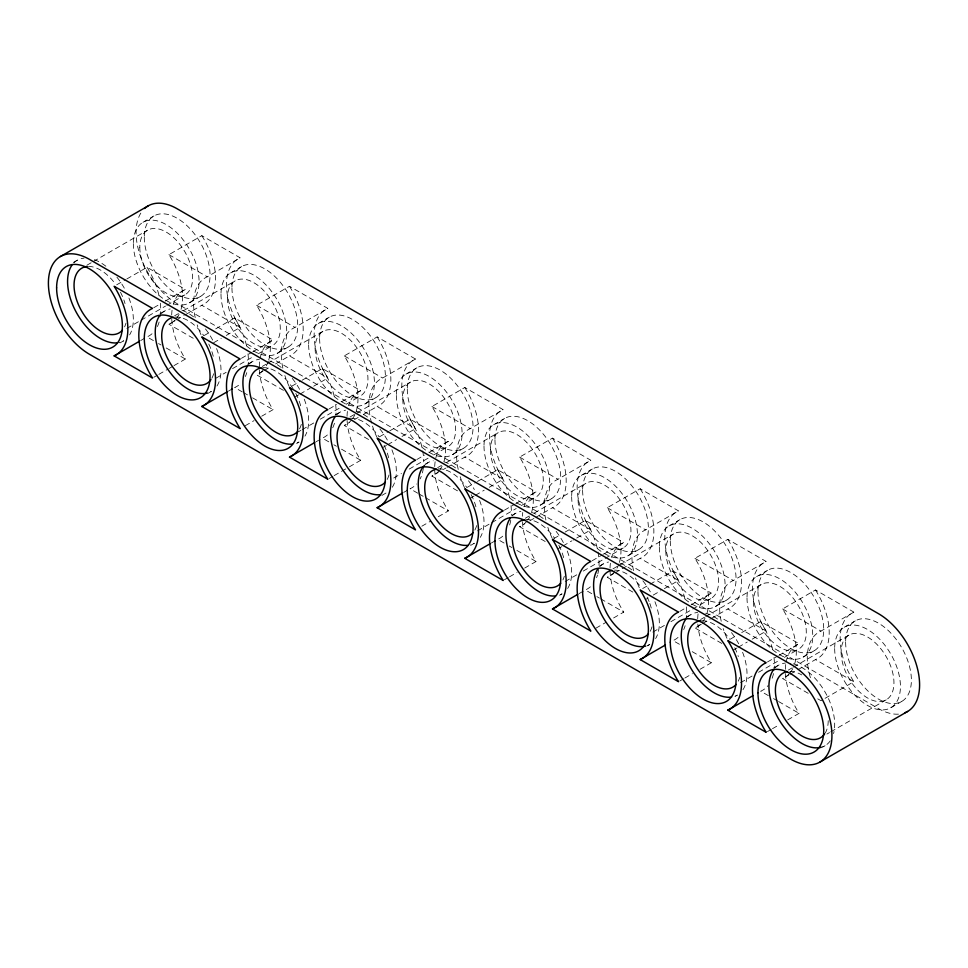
<?xml version="1.0" encoding="UTF-8"?>
<svg xmlns="http://www.w3.org/2000/svg" width="968" height="968" viewBox="0 0 968 968"><rect width="100%" height="100%" fill="white"/><g stroke="black" fill="none" stroke-linecap="round" stroke-linejoin="round"><path stroke-width="0.73" stroke-dasharray="4.84 3.63" d="M73.556 262.364L77.21 260.259M142.962 222.301L153.912 215.973M86.938 265.196L92.093 262.219M93.376 261.481L147.523 230.215M116.68 284.822L125.525 279.716M126.796 278.99L147.027 267.301L185.384 289.444A56.567 32.658 60 0 0 173.284 304.303M181.04 309.385A56.567 32.658 60 0 0 168.94 254.657L201.816 235.672L240.173 257.815A56.567 32.658 60 0 0 240.173 327.414L226.27 335.436M153.767 307.703L160.095 304.049M165.153 301.133L185.384 289.444M195.209 317.577A56.567 32.658 60 0 1 207.297 276.8L240.173 257.815M126.868 328.406L139.755 320.952M141.05 320.214L165.54 306.07M166.835 305.331L184.876 294.901M159.998 313.68L164.875 310.873M230.626 272.916L241.589 266.587M120.044 342.89L123.698 340.784A46.488 26.838 60 0 1 118.35 342.696M189.45 302.827L200.412 296.498M174.603 315.81L178.475 313.584M183.63 310.607L235.2 280.829M140.699 340.554L143.228 339.09M193.237 338.268L168.94 324.244L175.268 320.602M176.527 319.864L184.114 315.483M185.384 314.757L201.816 305.271L240.173 327.414M204.345 335.436L210.673 331.794M215.731 328.866L234.692 317.915L273.049 340.058A56.567 32.658 60 0 0 259.351 366.957M268.705 360.011A56.567 32.658 60 0 0 256.617 305.271L289.493 286.286L327.837 308.429A56.567 32.658 60 0 0 327.837 378.028L311.406 387.515M153.767 377.29L157.566 375.112M158.825 374.374L167.682 369.268M168.94 368.542L172.74 366.352M173.998 365.614L185.384 359.043A56.567 32.658 60 0 1 171.699 317.661M213.626 342.745L221.212 338.364M241.443 358.317L251.559 352.473M252.817 351.747L273.049 340.058M282.874 368.191A56.567 32.658 60 0 1 294.962 327.414L327.837 308.429M215.816 378.27L226.137 372.317M232.574 368.59L253.205 356.684M258.359 353.707L272.54 345.516M247.675 364.295L252.539 361.488M318.291 323.53L329.253 317.201M207.709 393.504L211.363 391.399A46.488 26.838 60 0 1 207.442 393.008M277.114 353.441L288.077 347.113M262.267 366.424L266.139 364.198M267.422 363.448L322.864 331.443M228.375 391.169L232.163 388.979M283.455 390.358L256.617 374.858L262.933 371.216M264.203 370.478L270.52 366.836M275.577 363.907L289.493 355.885L327.837 378.028M292.021 386.05L300.866 380.944M302.137 380.218L322.368 368.53L360.713 390.685A56.567 32.658 60 0 0 348.625 405.531M352.425 418.866A56.567 32.658 60 0 0 344.281 355.885L377.157 336.9L415.514 359.043A56.567 32.658 60 0 0 415.514 428.642L401.599 436.677M245.231 425.726L254.088 420.608M261.675 416.228L273.049 409.658A56.567 32.658 60 0 1 259.363 368.276M294.962 397.001L298.761 394.811M300.019 394.085L310.135 388.241M329.108 408.932L336.695 404.551M341.752 401.623L360.713 390.685M371.639 423.161A56.567 32.658 60 0 1 382.638 378.028L415.514 359.043M298.325 431.861L300.915 430.373M302.197 429.635L315.096 422.193M320.251 419.204L340.881 407.298M346.036 404.321L360.217 396.13M335.339 414.909L340.216 412.102M405.967 374.144L416.918 367.816M296.595 443.417L299.039 442.013A46.488 26.838 60 0 1 293.691 443.925M364.791 404.055L375.741 397.727M349.944 417.039L410.529 382.058M316.04 441.783L318.569 440.319M368.566 439.496L344.281 425.472L349.339 422.556M354.397 419.64L358.184 417.45M363.242 414.522L377.157 406.499L415.514 428.642M379.686 436.665L388.531 431.559M389.801 430.833L410.033 419.144L448.39 441.299A56.567 32.658 60 0 0 434.692 468.185M444.034 461.24A56.567 32.658 60 0 0 431.946 406.499L464.821 387.515L503.178 409.658A56.567 32.658 60 0 0 503.178 479.257L489.264 487.291M329.108 478.531L332.895 476.341M334.166 475.603L348.069 467.58M349.339 466.842L360.713 460.272A56.567 32.658 60 0 1 347.04 418.89M382.638 447.615L386.426 445.425M387.696 444.699L396.541 439.593M416.772 459.546L424.359 455.166M429.417 452.25L448.39 441.299M458.215 469.419A56.567 32.658 60 0 1 470.303 428.642L503.178 409.658M393.734 478.01L401.466 473.546M409.21 469.081L428.546 457.912M433.7 454.936L447.881 446.756M425.448 464.12L427.88 462.716M493.632 424.758L504.582 418.43M381.828 495.447L386.704 492.627A46.488 26.838 60 0 1 384.151 493.813M452.455 454.67L463.418 448.341M437.609 467.653L441.469 465.426M446.635 462.45L498.205 432.672M403.704 492.397L407.504 490.207M457.513 490.849L431.946 476.087L438.274 472.444M443.332 469.516L445.861 468.064M447.119 467.326L464.821 457.114L503.178 479.257M467.35 487.279L476.208 482.173M477.466 481.447L497.697 469.758L536.054 491.913A56.567 32.658 60 0 0 523.966 506.76M531.71 511.854A56.567 32.658 60 0 0 519.61 457.114L552.486 438.129L590.843 460.272A56.567 32.658 60 0 0 590.843 529.871L573.141 540.096M421.83 526.217L430.687 521.111M438.274 516.731L448.39 510.886A56.567 32.658 60 0 1 434.705 469.504M470.303 498.242L474.09 496.052M475.361 495.314L484.206 490.207M504.437 510.16L514.553 504.316M515.823 503.59L536.054 491.913M545.879 520.034A56.567 32.658 60 0 1 557.967 479.257L590.843 460.272M477.539 530.863L490.425 523.422M491.72 522.672L516.21 508.527M521.365 505.55L535.546 497.37M511.89 515.436L515.545 513.33M581.296 475.373L592.259 469.044M470.714 545.359L474.368 543.242A46.488 26.838 60 0 1 470.448 544.851M540.12 505.284L551.082 498.956M525.273 518.267L529.145 516.041M534.3 513.064L585.87 483.286M491.381 543.012L493.91 541.548M545.19 541.475L519.61 526.701L524.668 523.785M529.726 520.869L534.784 517.941M536.054 517.214L552.486 507.728L590.843 529.871M553.756 538.631L560.073 534.977M565.13 532.061L585.362 520.385L623.719 542.528A56.567 32.658 60 0 0 611.631 557.374M619.375 562.469A56.567 32.658 60 0 0 607.287 507.728L640.163 488.743L678.507 510.886A56.567 32.658 60 0 0 678.507 580.485L662.076 589.972M504.437 579.759L508.236 577.569M509.495 576.831L517.081 572.451M524.668 568.071L536.054 561.5A56.567 32.658 60 0 1 522.369 520.119M557.967 548.856L561.767 546.666M563.025 545.928L571.882 540.822M592.114 560.774L602.229 554.93M603.487 554.204L623.719 542.528M633.544 570.648A56.567 32.658 60 0 1 645.632 529.871L678.507 510.886M565.203 581.478L576.807 574.774M583.256 571.059L603.875 559.141M605.169 558.403L623.223 547.985M599.567 566.05L603.209 563.945M668.961 525.987L679.923 519.659M559.601 595.26L562.033 593.856A46.488 26.838 60 0 1 556.685 595.768M627.784 555.898L638.747 549.57M612.938 568.881L618.104 565.905M619.387 565.167L673.534 533.9M579.045 593.626L582.833 591.436M632.854 592.089L607.287 577.315L613.603 573.673M614.874 572.947L640.163 558.342L678.507 580.485M642.691 588.52L673.038 570.999L711.383 593.142A56.567 32.658 60 0 0 699.295 607.989M707.039 613.083A56.567 32.658 60 0 0 694.951 558.342L727.827 539.357L766.184 561.5A56.567 32.658 60 0 0 766.184 631.1L752.269 639.134M595.901 628.184L606.016 622.339M613.603 617.959L623.719 612.115A56.567 32.658 60 0 1 610.021 569.414M645.632 599.47L648.161 598.006M653.219 595.09L660.805 590.71M679.778 611.389L686.094 607.735M691.152 604.818L711.383 593.142M721.22 621.262A56.567 32.658 60 0 1 733.308 580.485L766.184 561.5M652.868 632.092L664.471 625.389M670.921 621.674L691.551 609.755M692.834 609.017L710.887 598.599M686.01 617.366L690.886 614.559M756.637 576.601L767.588 570.273M647.277 645.874L649.71 644.47A46.488 26.838 60 0 1 647.156 645.656M715.461 606.512L726.411 600.184M700.614 619.496L704.474 617.269M705.769 616.519L761.199 584.515M721.801 643.442L694.951 627.942L701.268 624.287M702.538 623.561L710.125 619.181M711.383 618.443L727.827 608.957L766.184 631.1M730.356 639.134L736.672 635.48M741.73 632.564L760.703 621.613L799.06 643.756A56.567 32.658 60 0 0 785.992 662.838M794.716 663.697A56.567 32.658 60 0 0 782.616 608.957L815.492 589.972L853.849 612.115A56.567 32.658 60 0 0 853.849 681.714L820.973 700.699L817.137 698.485M679.778 680.988L683.565 678.798M684.836 678.06L692.423 673.68M700.009 669.299L711.383 662.729A56.567 32.658 60 0 1 697.831 624.045M733.308 650.085L737.096 647.894M738.366 647.156L747.211 642.05M767.442 662.003L777.558 656.159M778.829 655.433L799.06 643.756M810.41 677.709A56.567 32.658 60 0 1 820.973 631.1L853.849 612.115M740.544 682.706L752.136 676.003M758.585 672.288L779.216 660.37M784.37 657.393L798.552 649.213M773.674 667.993L778.55 665.173M844.302 627.216L855.264 620.887M734.942 696.5L737.374 695.085A46.488 26.838 60 0 1 732.026 696.996M803.125 657.127L814.088 650.798M788.279 670.11L792.151 667.884M793.433 667.134L848.875 635.129M808.183 693.318L782.616 678.556L788.944 674.902M790.203 674.176L796.531 670.521M797.789 669.795L815.492 659.571L853.849 681.714M767.442 731.602L771.242 729.412M772.5 728.674L778.829 725.032M787.674 719.914L799.06 713.343A56.567 32.658 60 0 1 785.423 673.305M826.914 734.059L829.491 732.57M830.786 731.832L886.216 699.828M822.606 747.115L825.038 745.699M890.79 707.741L901.752 701.413M168.94 254.657L207.297 276.8M256.617 305.271L294.962 327.414M344.281 355.885L382.638 378.028M431.946 406.499L470.303 428.642M519.61 457.114L557.967 479.257M607.287 507.728L645.632 529.871M694.951 558.342L733.308 580.485M782.616 608.957L820.973 631.1M153.416 340.591L147.027 336.9A56.567 32.658 60 0 0 153.646 332.169M158.534 343.543L161.087 345.019M166.206 347.972L185.384 359.043M242.363 391.943L234.692 387.515A56.567 32.658 60 0 0 240.475 383.643M243.646 392.681L247.481 394.896M252.588 397.848L273.049 409.658M328.757 441.819L322.368 438.129A56.567 32.658 60 0 0 328.975 433.398M333.863 444.772L336.428 446.248M341.535 449.2L360.713 460.272M417.704 493.172L410.033 488.743A56.567 32.658 60 0 0 416.639 484.012M418.975 493.91L424.093 496.862M425.375 497.6L448.39 510.886M504.086 543.048L497.697 539.357A56.567 32.658 60 0 0 504.316 534.626M509.204 546L511.757 547.477M516.876 550.429L536.054 561.5M591.763 593.662L585.362 589.972A56.567 32.658 60 0 0 591.98 585.241M596.869 596.615L599.434 598.091M600.704 598.829L623.719 612.115M679.427 644.277L673.038 640.586A56.567 32.658 60 0 0 679.645 635.855M692.217 651.658L711.383 662.729M768.374 695.629L760.703 691.2A56.567 32.658 60 0 0 768.096 685.562M773.492 698.581L777.328 700.796M778.599 701.534L799.06 713.343M140.832 213.081A58.116 33.553 60 0 0 177.168 303.686L878.508 708.6A58.116 33.553 60 0 0 899.054 714.106M201.816 235.672A56.567 32.658 60 0 1 201.816 305.271M289.493 286.286A56.567 32.658 60 0 1 289.493 355.885M377.157 336.9A56.567 32.658 60 0 1 377.157 406.499M464.821 387.515A56.567 32.658 60 0 1 464.821 457.114M552.486 438.129A56.567 32.658 60 0 1 552.486 507.728M640.163 488.743A56.567 32.658 60 0 1 640.163 558.342M727.827 539.357A56.567 32.658 60 0 1 727.827 608.957M815.492 589.972A56.567 32.658 60 0 1 815.492 659.571M73.858 262.86A46.488 26.838 60 0 1 84.01 258.154M94.332 259.69A46.488 26.838 60 0 1 107.775 267.749M116.886 277.138A46.488 26.838 60 0 1 125.162 289.747M128.925 297.975A46.488 26.838 60 0 1 129.615 334.892M88.451 266.43A37.353 21.562 60 0 1 115.325 283.902M120.468 292.179A37.353 21.562 60 0 1 125.041 303.577M125.961 323.143A37.353 21.562 60 0 1 124.582 326.857M174.918 317.105A37.353 21.562 60 0 1 203.8 335.654M208.761 344.039A37.353 21.562 60 0 1 210.988 349.097M211.907 351.638A37.353 21.562 60 0 1 213.626 357.966M213.626 373.757A37.353 21.562 60 0 1 211.653 378.573M161.523 313.475A46.488 26.838 60 0 1 170.223 308.961M181.996 310.304A46.488 26.838 60 0 1 195.439 318.363M205.47 328.914A46.488 26.838 60 0 1 213.529 341.716M216.59 348.589A46.488 26.838 60 0 1 216.59 386.559M336.852 414.703A46.488 26.838 60 0 1 345.564 410.19M356.127 411.134A46.488 26.838 60 0 1 362.238 413.723M363.46 414.401A46.488 26.838 60 0 1 369.582 418.599M379.892 428.981A46.488 26.838 60 0 1 388.87 442.945M391.931 449.817A46.488 26.838 60 0 1 391.931 487.787M262.582 367.719A37.353 21.562 60 0 1 293.752 389.777M295.797 393.407A37.353 21.562 60 0 1 301.024 407.346M301.302 424.371A37.353 21.562 60 0 1 298.664 430.203M249.187 364.089A46.488 26.838 60 0 1 259.351 359.382M269.673 360.919A46.488 26.838 60 0 1 281.906 367.985M292.227 378.367A46.488 26.838 60 0 1 300.503 390.975M304.254 399.203A46.488 26.838 60 0 1 304.944 436.12M425.581 464.337A46.488 26.838 60 0 1 433.228 460.804M443.804 461.748A46.488 26.838 60 0 1 456.025 468.27M468.476 480.757A46.488 26.838 60 0 1 474.368 489.554M479.596 500.432A46.488 26.838 60 0 1 480.285 537.349M525.588 519.562A37.353 21.562 60 0 1 554.47 538.111M558.802 545.25A37.353 21.562 60 0 1 564.308 560.436M564.308 576.214A37.353 21.562 60 0 1 562.916 579.929M512.193 515.932A46.488 26.838 60 0 1 520.893 511.419M531.468 512.362A46.488 26.838 60 0 1 543.701 518.884M556.14 531.371A46.488 26.838 60 0 1 563.509 542.818M567.26 551.046A46.488 26.838 60 0 1 567.26 589.016M687.534 617.16A46.488 26.838 60 0 1 697.686 612.454M705.624 613.24A46.488 26.838 60 0 1 720.252 621.057M731.481 632.6A46.488 26.838 60 0 1 738.838 644.059M742.601 652.287A46.488 26.838 60 0 1 742.601 690.245M437.923 468.948A37.353 21.562 60 0 1 466.806 487.497M471.138 494.636A37.353 21.562 60 0 1 473.993 500.94M474.465 502.198A37.353 21.562 60 0 1 476.05 507.305M476.631 525.6A37.353 21.562 60 0 1 473.993 531.432M350.247 418.333A37.353 21.562 60 0 1 379.141 436.883M384.102 445.268A37.353 21.562 60 0 1 388.967 459.207M388.967 474.986A37.353 21.562 60 0 1 386.982 479.801M789.803 671.344A37.353 21.562 60 0 1 801.794 674.938M828.209 720.688A37.353 21.562 60 0 1 825.329 732.873M775.199 667.775A46.488 26.838 60 0 1 785.363 663.068M793.288 663.854A46.488 26.838 60 0 1 833.557 733.599M830.266 740.859A46.488 26.838 60 0 1 821.118 747.308M614.462 570.116A37.353 21.562 60 0 1 641.336 587.6M647.108 597.111A37.353 21.562 60 0 1 649.334 602.169M649.806 603.427A37.353 21.562 60 0 1 651.972 611.05M651.972 626.828A37.353 21.562 60 0 1 649.988 631.644M599.857 566.546A46.488 26.838 60 0 1 608.557 562.033M620.343 563.376A46.488 26.838 60 0 1 633.786 571.435M642.897 580.824A46.488 26.838 60 0 1 651.174 593.444M654.937 601.673A46.488 26.838 60 0 1 655.614 638.577M702.127 620.73A37.353 21.562 60 0 1 729.811 639.34M734.772 647.725A37.353 21.562 60 0 1 738.33 656.606M739.637 677.443A37.353 21.562 60 0 1 738.257 681.157M529.726 516.864A56.567 32.658 60 0 1 527.754 520.094M527.015 521.062A56.567 32.658 60 0 1 519.61 526.701M552.183 538.293A56.567 32.658 60 0 1 547.852 527.33M639.291 587.697A56.567 32.658 60 0 1 635.528 577.944M705.067 618.092A56.567 32.658 60 0 1 694.951 627.942M726.968 638.311A56.567 32.658 60 0 1 723.193 628.559M268.281 361.33A56.567 32.658 60 0 1 264.76 368.251M263.223 370.127A56.567 32.658 60 0 1 256.617 374.858M289.178 386.45A56.567 32.658 60 0 1 284.858 375.487M200.957 334.625A56.567 32.658 60 0 1 197.182 324.873M179.056 314.406A56.567 32.658 60 0 1 176.345 318.605M174.724 320.372A56.567 32.658 60 0 1 168.94 324.244M351.674 419.834A56.567 32.658 60 0 1 344.281 425.472M376.854 437.064A56.567 32.658 60 0 1 372.523 426.101M464.519 487.678A56.567 32.658 60 0 1 460.187 476.716M442.061 466.249A56.567 32.658 60 0 1 440.089 469.48M439.351 470.448A56.567 32.658 60 0 1 431.946 476.087M618.951 563.787A56.567 32.658 60 0 1 616.132 569.68M614.68 571.677A56.567 32.658 60 0 1 607.287 577.315M792.731 668.707A56.567 32.658 60 0 1 790.021 672.905M789.235 673.813A56.567 32.658 60 0 1 782.616 678.556M147.027 267.301A56.567 32.658 60 0 1 159.115 296.123M160.325 303.238A56.567 32.658 60 0 1 160.325 316.33M159.115 322.041A56.567 32.658 60 0 1 157.143 327.051M171.699 315.036A56.567 32.658 60 0 1 172.086 310.026M234.692 317.915A56.567 32.658 60 0 1 246.779 346.738M247.989 353.852A56.567 32.658 60 0 1 248.244 364.476M246.779 372.656A56.567 32.658 60 0 1 245.376 376.491M347.04 416.264A56.567 32.658 60 0 1 347.427 411.255M322.368 368.53A56.567 32.658 60 0 1 334.456 397.352M335.654 404.467A56.567 32.658 60 0 1 335.92 415.091M334.456 423.27A56.567 32.658 60 0 1 332.472 428.279M410.033 419.144A56.567 32.658 60 0 1 422.121 447.966M422.701 450.846A56.567 32.658 60 0 1 423.73 461.857M423.319 468.173A56.567 32.658 60 0 1 420.148 478.894M522.418 516.21A56.567 32.658 60 0 1 522.756 512.483M497.697 469.758A56.567 32.658 60 0 1 509.785 498.58M510.995 505.695A56.567 32.658 60 0 1 511.334 515.061M510.765 520.276A56.567 32.658 60 0 1 508.381 528.334M610.034 568.107A56.567 32.658 60 0 1 610.421 563.098M585.362 520.385A56.567 32.658 60 0 1 597.462 549.195M598.03 552.075A56.567 32.658 60 0 1 598.805 568.18M598.66 569.402A56.567 32.658 60 0 1 597.837 573.746M597.462 575.113A56.567 32.658 60 0 1 596.566 577.714M697.71 618.721A56.567 32.658 60 0 1 698.097 613.712M785.375 669.336A56.567 32.658 60 0 1 785.762 664.326M760.703 621.613A56.567 32.658 60 0 1 772.791 650.423M774.001 657.538A56.567 32.658 60 0 1 774.001 670.63M773.492 673.571A56.567 32.658 60 0 1 771.895 678.943M673.038 570.999A56.567 32.658 60 0 1 685.126 599.809M686.324 606.924A56.567 32.658 60 0 1 686.59 617.548M685.126 625.727A56.567 32.658 60 0 1 683.71 629.563M144.292 237.257A46.488 26.838 60 0 0 193.6 298.604A46.488 26.838 60 0 0 193.6 232.852A46.488 26.838 60 0 0 144.292 237.257M231.957 287.871A46.488 26.838 60 0 0 281.264 349.218A46.488 26.838 60 0 0 281.264 283.467A46.488 26.838 60 0 0 231.957 287.871M319.621 338.485A46.488 26.838 60 0 0 368.941 399.832A46.488 26.838 60 0 0 368.941 334.081A46.488 26.838 60 0 0 319.621 338.485M407.286 389.1A46.488 26.838 60 0 0 456.606 450.447A46.488 26.838 60 0 0 456.606 384.695A46.488 26.838 60 0 0 407.286 389.1M494.963 439.714A46.488 26.838 60 0 0 544.27 501.061A46.488 26.838 60 0 0 544.27 435.31A46.488 26.838 60 0 0 494.963 439.714M582.627 490.328A46.488 26.838 60 0 0 631.935 551.675A46.488 26.838 60 0 0 631.935 485.924A46.488 26.838 60 0 0 582.627 490.328M670.292 540.943A46.488 26.838 60 0 0 719.611 602.29A46.488 26.838 60 0 0 719.611 536.538A46.488 26.838 60 0 0 670.292 540.943M757.968 591.557A46.488 26.838 60 0 0 807.276 652.904A46.488 26.838 60 0 0 807.276 587.153A46.488 26.838 60 0 0 757.968 591.557M845.633 642.171A46.488 26.838 60 0 0 894.94 703.518A46.488 26.838 60 0 0 894.94 637.767A46.488 26.838 60 0 0 845.633 642.171M220.994 294.199A46.488 26.838 60 0 0 270.314 355.546A46.488 26.838 60 0 0 270.314 289.795A46.488 26.838 60 0 0 220.994 294.199M139.791 247.312A37.353 21.562 60 0 0 179.407 296.595A37.353 21.562 60 0 0 179.407 243.779A37.353 21.562 60 0 0 139.791 247.312M133.33 243.585A46.488 26.838 60 0 0 182.637 304.932A46.488 26.838 60 0 0 182.637 239.181A46.488 26.838 60 0 0 133.33 243.585M227.456 297.926A37.353 21.562 60 0 0 267.071 347.209A37.353 21.562 60 0 0 267.071 294.393A37.353 21.562 60 0 0 227.456 297.926M402.797 399.155A37.353 21.562 60 0 0 442.412 448.438A37.353 21.562 60 0 0 442.412 395.622A37.353 21.562 60 0 0 402.797 399.155M396.336 395.428A46.488 26.838 60 0 0 445.643 456.775A46.488 26.838 60 0 0 445.643 391.024A46.488 26.838 60 0 0 396.336 395.428M315.132 348.541A37.353 21.562 60 0 0 354.748 397.824A37.353 21.562 60 0 0 354.748 345.007A37.353 21.562 60 0 0 315.132 348.541M308.659 344.814A46.488 26.838 60 0 0 357.978 406.161A46.488 26.838 60 0 0 357.978 340.409A46.488 26.838 60 0 0 308.659 344.814M490.461 449.769A37.353 21.562 60 0 0 530.077 499.052A37.353 21.562 60 0 0 530.077 446.236A37.353 21.562 60 0 0 490.461 449.769M484 446.042A46.488 26.838 60 0 0 533.308 507.389A46.488 26.838 60 0 0 533.308 441.638A46.488 26.838 60 0 0 484 446.042M578.138 500.383A37.353 21.562 60 0 0 617.753 549.667A37.353 21.562 60 0 0 617.753 496.85A37.353 21.562 60 0 0 578.138 500.383M571.664 496.657A46.488 26.838 60 0 0 620.984 558.004A46.488 26.838 60 0 0 620.984 492.252A46.488 26.838 60 0 0 571.664 496.657M753.467 601.612A37.353 21.562 60 0 0 793.082 650.895A37.353 21.562 60 0 0 793.082 598.079A37.353 21.562 60 0 0 753.467 601.612M747.006 597.885A46.488 26.838 60 0 0 796.313 659.232A46.488 26.838 60 0 0 796.313 593.481A46.488 26.838 60 0 0 747.006 597.885M665.803 550.998A37.353 21.562 60 0 0 705.418 600.281A37.353 21.562 60 0 0 705.418 547.464A37.353 21.562 60 0 0 665.803 550.998M659.341 547.271A46.488 26.838 60 0 0 708.649 608.618A46.488 26.838 60 0 0 708.649 542.866A46.488 26.838 60 0 0 659.341 547.271M841.131 652.226A37.353 21.562 60 0 0 880.747 701.51A37.353 21.562 60 0 0 880.747 648.693A37.353 21.562 60 0 0 841.131 652.226M834.67 648.5A46.488 26.838 60 0 0 883.99 709.846A46.488 26.838 60 0 0 883.99 644.095A46.488 26.838 60 0 0 834.67 648.5"/><path stroke-width="1.45" d="M60.44 256.52L148.104 205.906M114.151 355.885L152.508 378.028A56.567 32.658 60 0 1 152.508 308.429L114.151 286.286A56.567 32.658 60 0 1 114.151 355.885L139.44 341.281M201.816 406.499L240.173 428.642A56.567 32.658 60 0 1 240.173 359.043L201.816 336.9A56.567 32.658 60 0 1 201.816 406.499L227.105 391.895M289.493 457.114L327.837 479.257A56.567 32.658 60 0 1 327.837 409.658L289.493 387.515A56.567 32.658 60 0 1 289.493 457.114L314.781 442.509M377.157 507.728L415.514 529.871A56.567 32.658 60 0 1 415.514 460.272L377.157 438.129A56.567 32.658 60 0 1 377.157 507.728L402.446 493.123M464.821 558.342L503.178 580.485A56.567 32.658 60 0 1 503.178 510.886L464.821 488.743A56.567 32.658 60 0 1 464.821 558.342L490.111 543.738M552.486 608.957L590.843 631.1A56.567 32.658 60 0 1 590.843 561.5L552.486 539.357A56.567 32.658 60 0 1 552.486 608.957L577.775 594.352M640.163 659.571L678.507 681.714A56.567 32.658 60 0 1 678.507 612.115L640.163 589.972A56.567 32.658 60 0 1 640.163 659.571L665.452 644.966M727.827 710.185L766.184 732.328A56.567 32.658 60 0 1 766.184 662.729L727.827 640.586A56.567 32.658 60 0 1 727.827 710.185L753.116 695.581M819.896 762.094L907.56 711.48M144.559 208.519A58.116 33.553 60 0 1 177.168 208.786L878.508 613.7A58.116 33.553 60 0 1 917.12 667.206A58.116 33.553 60 0 1 904.923 712.75M116.886 342.89A46.488 26.838 60 0 1 77.21 313.947A46.488 26.838 60 0 1 71.983 265.099M122.416 330.136A37.353 21.562 60 0 1 81.179 310.244A37.353 21.562 60 0 1 87.253 266.49M210.988 379.589A37.353 21.562 60 0 1 170.066 362.964A37.353 21.562 60 0 1 173.453 317.31M207.442 393.008A46.488 26.838 60 0 1 166.121 366.642A46.488 26.838 60 0 1 159.647 315.713M379.892 494.733A46.488 26.838 60 0 1 340.216 465.789A46.488 26.838 60 0 1 334.989 416.942M385.421 481.979A37.353 21.562 60 0 1 344.777 463.152A37.353 21.562 60 0 1 348.795 418.539M297.757 431.365A37.353 21.562 60 0 1 257.113 412.537A37.353 21.562 60 0 1 261.118 367.925M292.227 444.118A46.488 26.838 60 0 1 252.539 415.175A46.488 26.838 60 0 1 247.312 366.327M467.568 545.347A46.488 26.838 60 0 1 426.694 514.274A46.488 26.838 60 0 1 424.529 465.318M473.086 532.594A37.353 21.562 60 0 1 432.454 513.766A37.353 21.562 60 0 1 436.459 469.153M560.75 583.208A37.353 21.562 60 0 1 520.119 564.38A37.353 21.562 60 0 1 524.124 519.768M555.233 595.961A46.488 26.838 60 0 1 515.545 567.018A46.488 26.838 60 0 1 510.317 518.183M730.562 697.19A46.488 26.838 60 0 1 690.886 668.247A46.488 26.838 60 0 1 685.659 619.411M736.091 684.436A37.353 21.562 60 0 1 694.855 664.544A37.353 21.562 60 0 1 700.929 620.79M648.427 633.822A37.353 21.562 60 0 1 607.783 614.995A37.353 21.562 60 0 1 611.788 570.382M824.663 733.889A37.353 21.562 60 0 1 783.741 717.264A37.353 21.562 60 0 1 787.129 671.61M821.118 747.308A46.488 26.838 60 0 1 779.797 720.942A46.488 26.838 60 0 1 773.323 670.025M645.777 646.08A46.488 26.838 60 0 1 604.456 619.714A46.488 26.838 60 0 1 597.994 568.797M790.832 664.314L89.492 259.4A58.116 33.553 60 0 0 48.4 283.128A58.116 33.553 60 0 0 89.492 354.3L790.832 759.215A58.116 33.553 60 0 0 831.935 735.486A58.116 33.553 60 0 0 790.832 664.314M56.616 287.871A46.488 26.838 60 0 0 105.935 349.218A46.488 26.838 60 0 0 105.935 283.467A46.488 26.838 60 0 0 56.616 287.871M144.292 338.485A46.488 26.838 60 0 0 193.6 399.832A46.488 26.838 60 0 0 193.6 334.081A46.488 26.838 60 0 0 144.292 338.485M231.957 389.1A46.488 26.838 60 0 0 281.264 450.447A46.488 26.838 60 0 0 281.264 384.695A46.488 26.838 60 0 0 231.957 389.1M319.621 439.714A46.488 26.838 60 0 0 368.941 501.061A46.488 26.838 60 0 0 368.941 435.31A46.488 26.838 60 0 0 319.621 439.714M407.286 490.328A46.488 26.838 60 0 0 456.606 551.675A46.488 26.838 60 0 0 456.606 485.924A46.488 26.838 60 0 0 407.286 490.328M494.963 540.943A46.488 26.838 60 0 0 544.27 602.29A46.488 26.838 60 0 0 544.27 536.538A46.488 26.838 60 0 0 494.963 540.943M582.627 591.557A46.488 26.838 60 0 0 631.935 652.904A46.488 26.838 60 0 0 631.935 587.153A46.488 26.838 60 0 0 582.627 591.557M670.292 642.171A46.488 26.838 60 0 0 719.611 703.518A46.488 26.838 60 0 0 719.611 637.767A46.488 26.838 60 0 0 670.292 642.171M757.968 692.785A46.488 26.838 60 0 0 807.276 754.132A46.488 26.838 60 0 0 807.276 688.381A46.488 26.838 60 0 0 757.968 692.785"/></g></svg>
